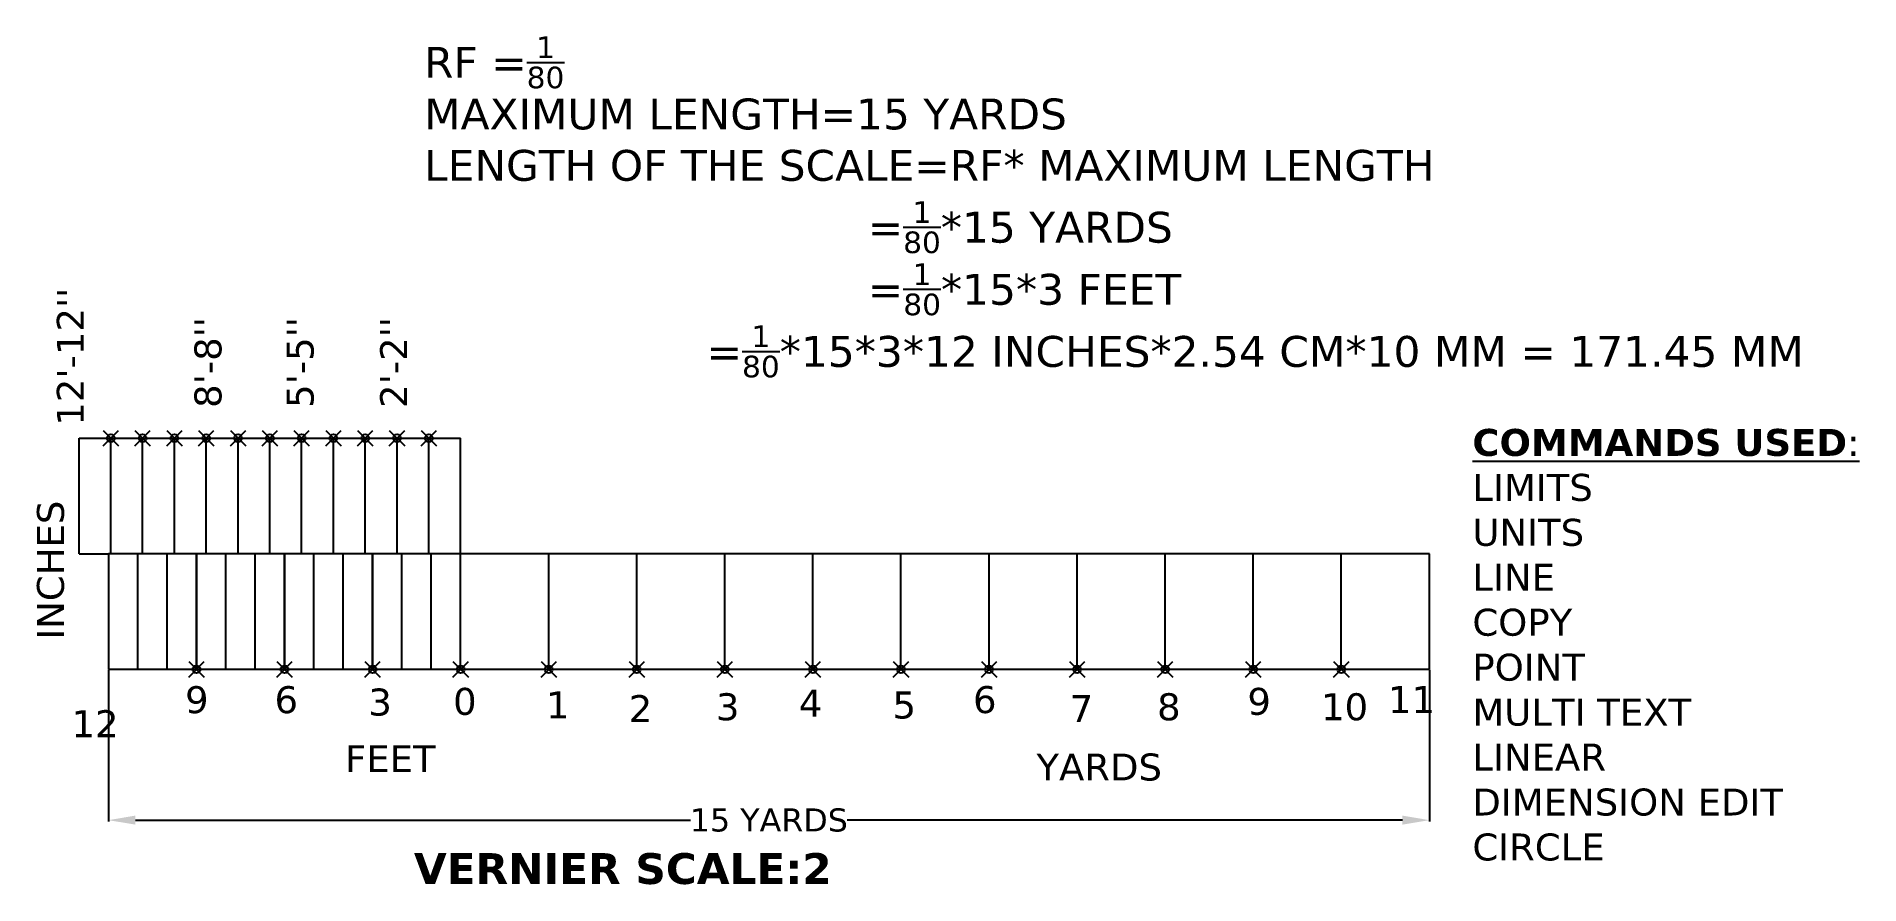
# Model space of a CAD drawing. Header units: millimetres. Extents: x 104 to 341, y -5 to 105.
import ezdxf

# ---------------------------------------------------------------- set-up
doc = ezdxf.new("R2010")
doc.units = ezdxf.units.MM
doc.header["$MEASUREMENT"] = 0
doc.header["$PDMODE"] = 35
doc.dimstyles.get("Standard").update_dxf_attribs({"dimtxt": 3, "dimasz": 3.5, "dimexe": 0.18, "dimexo": 0.0625, "dimgap": 0.09, "dimtad": 0, "dimtih": 1, "dimtoh": 1, "dimdec": 0, "dimzin": 0, "dimdsep": 46, "dimtxsty": 'Standard', "dimcen": 0.09, "dimadec": 0, "dimazin": 0, "dimtfac": 1, "dimtdec": 0, "dimtofl": 0, "dimtmove": 0, "dimatfit": 3, "dimfxl": 1, "dimtolj": 1, "dimtzin": 0, "dimarcsym": 0})

# ---------------------------------------------------------------- blocks, each defined once
blk = doc.blocks.new('*D1')
at = {"color": 0, "lineweight": -2}
for p, q in [((113.72, 22.5), (113.72, 2.8)), ((285.17, 22.5), (285.17, 2.8)), ((117.22, 2.98), (189.29, 2.98)), ((281.67, 2.98), (209.6, 2.98))]:
    blk.add_line(p, q, dxfattribs=at)
at = {"color": 0}
for points in [[(117.22, 3.57), (117.22, 2.4), (113.72, 2.98)], [(281.67, 3.57), (281.67, 2.4), (285.17, 2.98)]]:
    blk.add_solid(points, dxfattribs=at)
at = {"layer": 'Defpoints', "color": 0}
for p in [(113.72, 22.56), (285.17, 22.56), (285.17, 2.98)]:
    blk.add_point(p, dxfattribs=at)
at = {"color": 0, "insert": (199.44, 2.98), "char_height": 3, "attachment_point": 5}
blk.add_mtext('\\A1;{\\fVerdana|b0|i0|c0|p34;15 YARDS}', dxfattribs=at)

msp = doc.modelspace()

# ---------------------------------------------------------------- linework, layer by layer
for p, q in [((109.91, 37.56), (109.91, 52.56)), ((109.91, 52.56), (136.58, 52.56)), ((109.91, 52.56), (159.44, 52.56)), ((114.04, 37.56), (114.04, 52.56)), ((118.16, 37.56), (118.16, 52.56)), ((122.29, 37.56), (122.29, 52.56)), ((126.42, 37.56), (126.42, 52.56)), ((130.55, 37.56), (130.55, 52.56)), ((134.67, 37.56), (134.67, 52.56)), ((136.58, 52.56), (159.44, 52.56)), ((138.8, 37.56), (138.8, 52.56)), ((142.93, 37.56), (142.93, 52.56)), ((147.06, 37.56), (147.06, 52.56)), ((151.18, 37.56), (151.18, 52.56)), ((155.31, 37.56), (155.31, 52.56)), ((159.44, 37.56), (159.44, 52.56)), ((109.91, 37.56), (113.72, 37.56)), ((285.17, 37.56), (113.72, 37.56)), ((113.72, 37.56), (113.72, 22.56)), ((117.53, 22.56), (117.53, 37.56)), ((121.34, 22.56), (121.34, 37.56)), ((125.15, 22.56), (125.15, 37.56)), ((125.15, 37.56), (125.15, 22.56)), ((128.96, 22.56), (128.96, 37.56)), ((132.77, 22.56), (132.77, 37.56)), ((136.58, 22.56), (136.58, 37.56)), ((136.58, 22.56), (136.58, 37.56)), ((136.58, 37.56), (136.58, 22.56)), ((140.39, 22.56), (140.39, 37.56)), ((144.2, 22.56), (144.2, 37.56)), ((148.01, 22.56), (148.01, 37.56)), ((148.01, 22.56), (148.01, 37.56)), ((148.01, 37.56), (148.01, 22.56)), ((151.82, 22.56), (151.82, 37.56)), ((155.63, 22.56), (155.63, 37.56)), ((159.44, 22.56), (159.44, 37.56)), ((159.44, 22.56), (159.44, 37.56)), ((170.87, 22.56), (170.87, 37.56)), ((182.3, 22.56), (182.3, 37.56)), ((193.73, 22.56), (193.73, 37.56)), ((205.16, 22.56), (205.16, 37.56)), ((216.59, 22.56), (216.59, 37.56)), ((228.02, 22.56), (228.02, 37.56)), ((239.45, 22.56), (239.45, 37.56)), ((250.88, 22.56), (250.88, 37.56)), ((262.31, 22.56), (262.31, 37.56)), ((273.74, 22.56), (273.74, 37.56)), ((285.17, 22.56), (285.17, 37.56)), ((113.72, 22.56), (285.17, 22.56)), ((113.72, 22.56), (125.15, 22.56))]:
    msp.add_line(p, q)
for p in [(114.04, 52.56), (118.16, 52.56), (122.29, 52.56), (126.42, 52.56), (130.55, 52.56), (134.67, 52.56), (138.8, 52.56), (142.93, 52.56), (147.06, 52.56), (151.18, 52.56), (155.31, 52.56), (125.15, 22.56), (136.58, 22.56), (148.01, 22.56), (159.44, 22.56), (170.87, 22.56), (182.3, 22.56), (193.73, 22.56), (205.16, 22.56), (216.59, 22.56), (228.02, 22.56), (239.45, 22.56), (250.88, 22.56), (262.31, 22.56), (273.74, 22.56)]:
    msp.add_point(p)

# ---------------------------------------------------------------- texts
at = {"attachment_point": 1}
for s, insert, char_height in [('\\A1;{\\fVerdana|b0|i0|c0|p34;RF =\\H0.7x;\\S1/80;\\H1.429x;\\PMAXIMUM LENGTH=15 YARDS\\PLENGTH OF THE SCALE=RF* MAXIMUM LENGTH\\P                                 =\\H0.7x;\\S1/80;\\H1.429x;*15 YARDS\\P                                 =\\H0.7x;\\S1/80;\\H1.429x;*15*3 FEET\\P                     =\\H0.7x;\\S1/80;\\H1.429x;*15*3*12 INCHES*2.54 CM*10 MM = 171.45 MM}', (154.7, 104.7), 4), ('{\\fVerdana|b1|i0|c0|p34;\\LCOMMANDS USED\\fVerdana|b0|i0|c0|p34;:\\l\\PLIMITS\\PUNITS\\PLINE\\PCOPY\\PPOINT\\PMULTI TEXT\\PLINEAR\\PDIMENSION EDIT\\PCIRCLE}', (290.75, 53.76), 3.5), ('{\\fVerdana|b0|i0|c0|p34;9}', (123.67, 20.37), 3.5), ('{\\fVerdana|b0|i0|c0|p34;6}', (135.28, 20.37), 3.5), ('{\\fVerdana|b0|i0|c0|p34;3}', (147.46, 20.06), 3.5), ('{\\fVerdana|b0|i0|c0|p34;0}', (158.46, 20.15), 3.5), ('{\\fVerdana|b0|i0|c0|p34;1}', (170.52, 19.68), 3.5), ('{\\fVerdana|b0|i0|c0|p34;2}', (181.25, 19.21), 3.5), ('{\\fVerdana|b0|i0|c0|p34;3}', (192.57, 19.45), 3.5), ('{\\fVerdana|b0|i0|c0|p34;4}', (203.33, 19.91), 3.5), ('{\\fVerdana|b0|i0|c0|p34;5}', (215.49, 19.68), 3.5), ('{\\fVerdana|b0|i0|c0|p34;6}', (225.94, 20.38), 3.5), ('{\\fVerdana|b0|i0|c0|p34;7}', (238.49, 19.21), 3.5), ('{\\fVerdana|b0|i0|c0|p34;8}', (249.83, 19.45), 3.5), ('{\\fVerdana|b0|i0|c0|p34;9}', (261.55, 20.15), 3.5), ('{\\fVerdana|b0|i0|c0|p34;10}', (271.11, 19.45), 3.5), ('{\\fVerdana|b0|i0|c0|p34;11}', (279.79, 20.38), 3.5), ('{\\fVerdana|b0|i0|c0|p34;12}', (108.93, 17.25), 3.5), ('{\\fVerdana|b0|i0|c0|p34;FEET}', (144.43, 12.71), 3.5), ('{\\fVerdana|b0|i0|c0|p34;YARDS}', (234.17, 11.63), 3.5), ('{\\fVerdana|b1|i0|c0|p34;VERNIER SCALE:2}', (153.38, -1.3), 4)]:
    msp.add_mtext(s, dxfattribs=dict(at, insert=insert, char_height=char_height))
at = {"char_height": 3.5, "attachment_point": 1, "rotation": 90}
for s, insert in [("{\\fVerdana|b0|i0|c0|p34;12'-12''}", (107.03, 54.18)), ("{\\fVerdana|b0|i0|c0|p34;8'-8''}", (124.89, 56.49)), ("{\\fVerdana|b0|i0|c0|p34;5'-5''}", (136.85, 56.49)), ("{\\fVerdana|b0|i0|c0|p34;2'-2''}", (148.99, 56.49))]:
    msp.add_mtext(s, dxfattribs=dict(at, insert=insert))
at = {"insert": (104.45, 26.4), "char_height": 3.5, "width": 0.4051, "attachment_point": 1, "rotation": 90}
msp.add_mtext('{\\fVerdana|b0|i0|c0|p34;INCHES}', dxfattribs=at)

# ---------------------------------------------------------------- dimensions: what is measured, and where the dimension line sits
dim = msp.add_linear_dim(base=(285.17, 2.98), p1=(113.72, 22.56), p2=(285.17, 22.56), text='{\\fVerdana|b0|i0|c0|p34;15 YARDS}', dimstyle='Standard')
dim.commit()
dim.dimension.update_dxf_attribs({"geometry": '*D1', "text_midpoint": (199.44, 2.98), "dimtype": 160})

doc.saveas('drawing.dxf')
